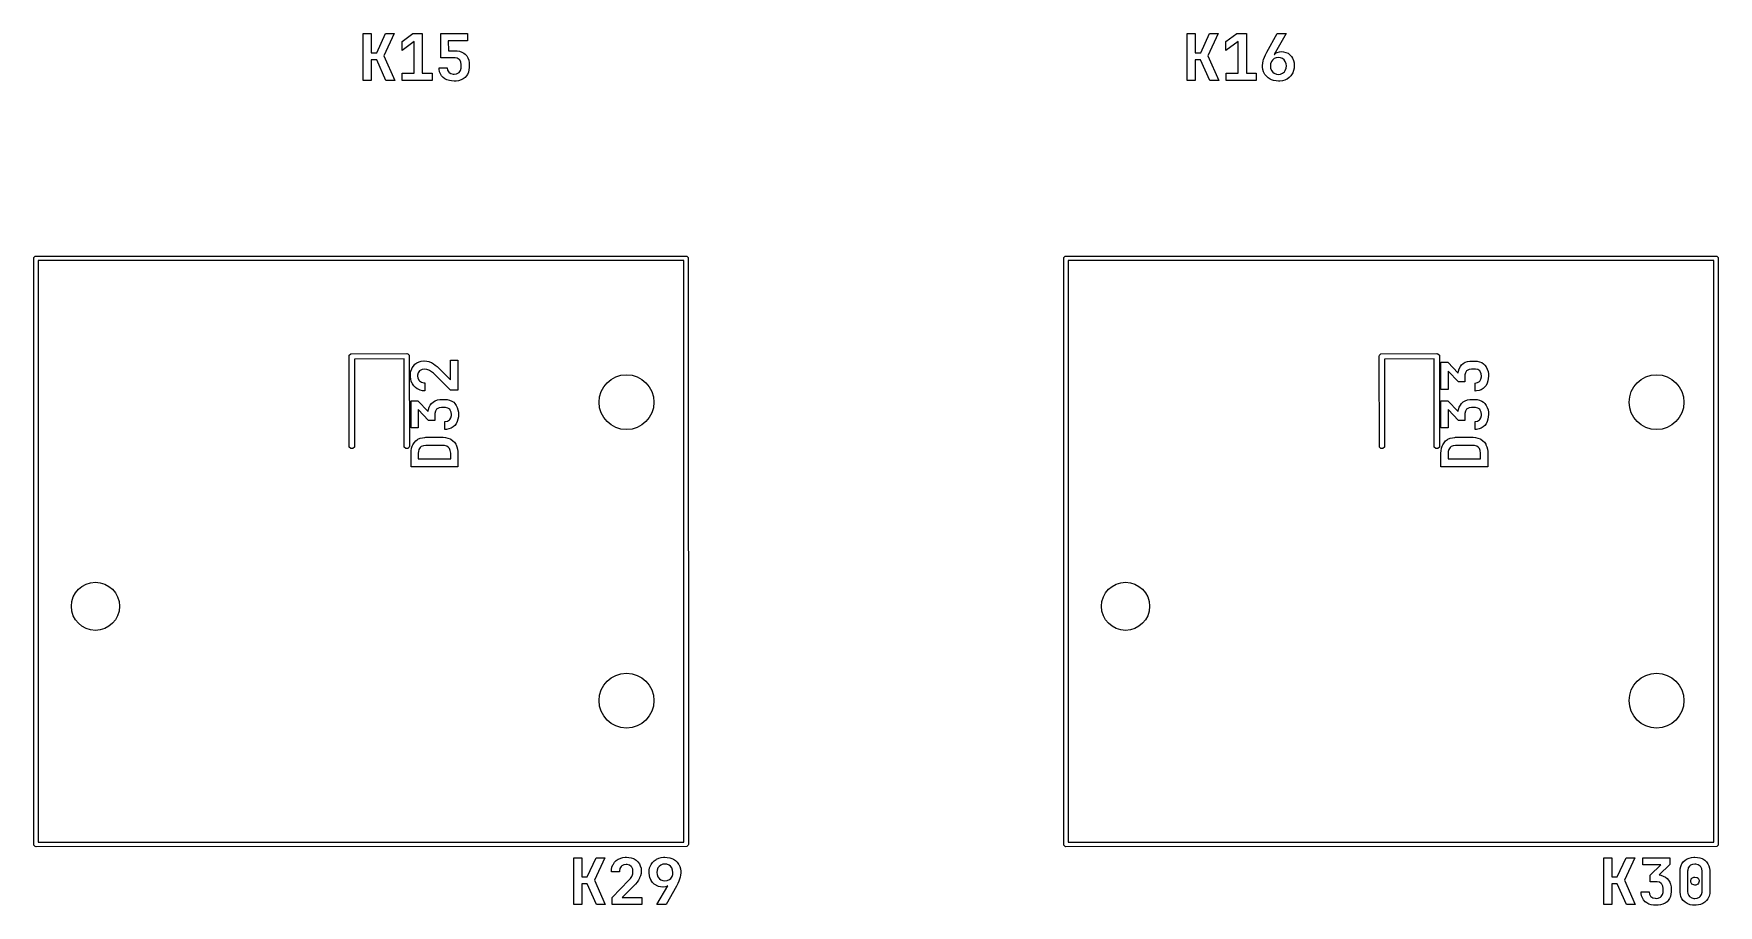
# Model space of a CAD drawing. Extents: x 0.7 to 11, y -6.1 to -1.6.
# Drawn here: x 0.951 to 2.4, y -3.698 to -2.949 of the extents above; entities that cross this region are included whole.
import ezdxf

# ---------------------------------------------------------------- set-up
doc = ezdxf.new("R2010")
doc.units = 0
doc.header["$MEASUREMENT"] = 0
doc.layers.add('BLACK', color=7, linetype='CONTINUOUS')

msp = doc.modelspace()

# ---------------------------------------------------------------- linework, layer by layer
at = {"layer": 'BLACK', "linetype": 'CONTINUOUS'}
for p, q in [((1.2342, -2.9888), (1.2342, -2.9485)), ((1.2342, -2.9485), (1.2411, -2.9485)), ((1.2411, -2.9485), (1.2411, -2.965)), ((1.2458, -2.965), (1.2534, -2.9485)), ((1.2609, -2.9485), (1.2519, -2.9677)), ((1.2534, -2.9485), (1.2609, -2.9485)), ((1.2676, -2.9552), (1.2769, -2.9485)), ((1.2781, -2.9552), (1.2676, -2.9629)), ((1.2676, -2.9629), (1.2676, -2.9552)), ((1.2769, -2.9485), (1.285, -2.9485)), ((1.2781, -2.9825), (1.2781, -2.9552)), ((1.285, -2.9485), (1.285, -2.9825)), ((1.3008, -2.9692), (1.3008, -2.9485)), ((1.3008, -2.9485), (1.3238, -2.9485)), ((1.3238, -2.9548), (1.3073, -2.9548)), ((1.3073, -2.9548), (1.3074, -2.9632)), ((1.3238, -2.9485), (1.3238, -2.9548)), ((1.9428, -2.9888), (1.9428, -2.9485)), ((1.9428, -2.9485), (1.9497, -2.9485)), ((1.9497, -2.9485), (1.9497, -2.965)), ((1.9545, -2.965), (1.9621, -2.9485)), ((1.9696, -2.9485), (1.9605, -2.9677)), ((1.9621, -2.9485), (1.9696, -2.9485)), ((1.9762, -2.9552), (1.9855, -2.9485)), ((1.9868, -2.9552), (1.9762, -2.9629)), ((1.9762, -2.9629), (1.9762, -2.9552)), ((1.9855, -2.9485), (1.9937, -2.9485)), ((1.9868, -2.9825), (1.9868, -2.9552)), ((1.9937, -2.9485), (1.9937, -2.9825)), ((2.0114, -2.9643), (2.0202, -2.9485)), ((2.028, -2.9485), (2.0176, -2.9663)), ((2.0202, -2.9485), (2.028, -2.9485)), ((1.2411, -2.965), (1.2458, -2.965)), ((1.2519, -2.9677), (1.2613, -2.9888)), ((1.3125, -2.9692), (1.3008, -2.9692)), ((1.3074, -2.9632), (1.3128, -2.9632)), ((1.3132, -2.9693), (1.3125, -2.9692)), ((1.3128, -2.9632), (1.3149, -2.9633)), ((1.3151, -2.9697), (1.3132, -2.9693)), ((1.3149, -2.9633), (1.3169, -2.9636)), ((1.3168, -2.9707), (1.3151, -2.9697)), ((1.3169, -2.9636), (1.3189, -2.9643)), ((1.3189, -2.9643), (1.3207, -2.9652)), ((1.3207, -2.9652), (1.322, -2.9662)), ((1.322, -2.9662), (1.3233, -2.9677)), ((1.3233, -2.9677), (1.3242, -2.9694)), ((1.3242, -2.9694), (1.3249, -2.9714)), ((1.9497, -2.965), (1.9545, -2.965)), ((1.9605, -2.9677), (1.97, -2.9888)), ((2.0086, -2.9706), (2.0094, -2.9687)), ((2.0094, -2.9687), (2.0102, -2.9667)), ((2.0102, -2.9667), (2.0111, -2.9649)), ((2.0111, -2.9649), (2.0114, -2.9643)), ((2.0177, -2.97), (2.0161, -2.9712)), ((2.0176, -2.9663), (2.0178, -2.9664)), ((2.0193, -2.9693), (2.0177, -2.97)), ((2.0178, -2.9664), (2.0193, -2.9651)), ((2.0193, -2.9651), (2.0203, -2.9646)), ((2.0212, -2.9691), (2.0193, -2.9693)), ((2.0203, -2.9646), (2.0221, -2.964)), ((2.023, -2.9693), (2.0212, -2.9691)), ((2.0221, -2.964), (2.0237, -2.9639)), ((2.0249, -2.97), (2.023, -2.9693)), ((2.0237, -2.9639), (2.0258, -2.9641)), ((2.0261, -2.9709), (2.0249, -2.97)), ((2.0258, -2.9641), (2.0278, -2.9646)), ((2.0278, -2.9646), (2.0296, -2.9654)), ((2.0296, -2.9654), (2.0312, -2.9666)), ((2.0312, -2.9666), (2.0325, -2.9681)), ((2.0325, -2.9681), (2.0335, -2.9697)), ((2.0335, -2.9697), (2.0342, -2.9715)), ((1.2458, -2.971), (1.2411, -2.971)), ((1.2411, -2.971), (1.2411, -2.9888)), ((1.2537, -2.9888), (1.2458, -2.971)), ((1.2676, -2.9888), (1.2676, -2.9825)), ((1.2676, -2.9825), (1.2781, -2.9825)), ((1.285, -2.9825), (1.2934, -2.9825)), ((1.2934, -2.9825), (1.2934, -2.9888)), ((1.2995, -2.9791), (1.2994, -2.9778)), ((1.2994, -2.9778), (1.3063, -2.9778)), ((1.2999, -2.9812), (1.2995, -2.9791)), ((1.3006, -2.9831), (1.2999, -2.9812)), ((1.3016, -2.9848), (1.3006, -2.9831)), ((1.3063, -2.9778), (1.3067, -2.9798)), ((1.3067, -2.9798), (1.3077, -2.9815)), ((1.3077, -2.9815), (1.308, -2.9818)), ((1.308, -2.9818), (1.3096, -2.9828)), ((1.3096, -2.9828), (1.3116, -2.9833)), ((1.3116, -2.9833), (1.3124, -2.9833)), ((1.3124, -2.9833), (1.3143, -2.9831)), ((1.3143, -2.9831), (1.3161, -2.9823)), ((1.3161, -2.9823), (1.3168, -2.9818)), ((1.3172, -2.9711), (1.3168, -2.9707)), ((1.3168, -2.9818), (1.3179, -2.9801)), ((1.3181, -2.9729), (1.3172, -2.9711)), ((1.3179, -2.9801), (1.3183, -2.9781)), ((1.3183, -2.9749), (1.3181, -2.9729)), ((1.3183, -2.9776), (1.3183, -2.9749)), ((1.3183, -2.9781), (1.3183, -2.9776)), ((1.3239, -2.9835), (1.3228, -2.9851)), ((1.3247, -2.9816), (1.3239, -2.9835)), ((1.3251, -2.9796), (1.3247, -2.9816)), ((1.3249, -2.9714), (1.3252, -2.9736)), ((1.3252, -2.9776), (1.3251, -2.9796)), ((1.3252, -2.9736), (1.3252, -2.9749)), ((1.3252, -2.9749), (1.3252, -2.9776)), ((1.9544, -2.971), (1.9497, -2.971)), ((1.9497, -2.971), (1.9497, -2.9888)), ((1.9623, -2.9888), (1.9544, -2.971)), ((1.9763, -2.9888), (1.9763, -2.9825)), ((1.9763, -2.9825), (1.9868, -2.9825)), ((1.9937, -2.9825), (2.0021, -2.9825)), ((2.0021, -2.9825), (2.0021, -2.9888)), ((2.0076, -2.976), (2.0078, -2.9739)), ((2.0076, -2.9763), (2.0076, -2.976)), ((2.0077, -2.9772), (2.0076, -2.9763)), ((2.0079, -2.9793), (2.0077, -2.9772)), ((2.0078, -2.9739), (2.0082, -2.972)), ((2.0085, -2.9813), (2.0079, -2.9793)), ((2.0082, -2.972), (2.0086, -2.9706)), ((2.0093, -2.983), (2.0085, -2.9813)), ((2.0096, -2.9836), (2.0093, -2.983)), ((2.0109, -2.9852), (2.0096, -2.9836)), ((2.0146, -2.9744), (2.0144, -2.9763)), ((2.0144, -2.9763), (2.0146, -2.9783)), ((2.0152, -2.9725), (2.0146, -2.9744)), ((2.0146, -2.9783), (2.0152, -2.9801)), ((2.0161, -2.9712), (2.0152, -2.9725)), ((2.0152, -2.9801), (2.0164, -2.9817)), ((2.0164, -2.9817), (2.0177, -2.9826)), ((2.0177, -2.9826), (2.0196, -2.9833)), ((2.0196, -2.9833), (2.0212, -2.9835)), ((2.0212, -2.9835), (2.0232, -2.9833)), ((2.0232, -2.9833), (2.0249, -2.9826)), ((2.0249, -2.9826), (2.0264, -2.9814)), ((2.0272, -2.9725), (2.0261, -2.9709)), ((2.0264, -2.9814), (2.0272, -2.9801)), ((2.0279, -2.9744), (2.0272, -2.9725)), ((2.0272, -2.9801), (2.0279, -2.9782)), ((2.0281, -2.9763), (2.0279, -2.9744)), ((2.0279, -2.9782), (2.0281, -2.9763)), ((2.0332, -2.9831), (2.032, -2.9848)), ((2.0337, -2.9822), (2.0332, -2.9831)), ((2.0343, -2.9803), (2.0337, -2.9822)), ((2.0342, -2.9715), (2.0347, -2.9735)), ((2.0347, -2.9783), (2.0343, -2.9803)), ((2.0347, -2.9735), (2.0349, -2.9755)), ((2.0349, -2.9762), (2.0347, -2.9783)), ((2.0349, -2.9755), (2.0349, -2.9762)), ((1.2411, -2.9888), (1.2342, -2.9888)), ((1.2613, -2.9888), (1.2537, -2.9888)), ((1.2934, -2.9888), (1.2676, -2.9888)), ((1.303, -2.9862), (1.3016, -2.9848)), ((1.3044, -2.9873), (1.303, -2.9862)), ((1.3062, -2.9882), (1.3044, -2.9873)), ((1.3083, -2.9889), (1.3062, -2.9882)), ((1.3102, -2.9892), (1.3083, -2.9889)), ((1.3124, -2.9893), (1.3102, -2.9892)), ((1.3142, -2.9893), (1.3124, -2.9893)), ((1.3162, -2.989), (1.3142, -2.9893)), ((1.3183, -2.9883), (1.3162, -2.989)), ((1.3202, -2.9874), (1.3183, -2.9883)), ((1.3218, -2.9862), (1.3202, -2.9874)), ((1.3228, -2.9851), (1.3218, -2.9862)), ((1.9497, -2.9888), (1.9428, -2.9888)), ((1.97, -2.9888), (1.9623, -2.9888)), ((2.0021, -2.9888), (1.9763, -2.9888)), ((2.0125, -2.9866), (2.0109, -2.9852)), ((2.0141, -2.9877), (2.0125, -2.9866)), ((2.0153, -2.9882), (2.0141, -2.9877)), ((2.0172, -2.9889), (2.0153, -2.9882)), ((2.0193, -2.9892), (2.0172, -2.9889)), ((2.0213, -2.9893), (2.0193, -2.9892)), ((2.0225, -2.9893), (2.0213, -2.9893)), ((2.0247, -2.989), (2.0225, -2.9893)), ((2.0267, -2.9885), (2.0247, -2.989)), ((2.0285, -2.9877), (2.0267, -2.9885)), ((2.0288, -2.9875), (2.0285, -2.9877)), ((2.0305, -2.9863), (2.0288, -2.9875)), ((2.032, -2.9848), (2.0305, -2.9863)), ((0.9508, -3.1417), (0.9509, -3.141)), ((0.9509, -3.6464), (0.9508, -3.1417)), ((0.9509, -3.141), (0.952, -3.1399)), ((0.952, -3.1399), (1.5118, -3.1398)), ((1.5098, -3.1436), (0.9546, -3.1437)), ((0.9546, -3.1437), (0.9547, -3.6438)), ((1.51, -3.6437), (1.5098, -3.1436)), ((1.5118, -3.1398), (1.5126, -3.1399)), ((1.5126, -3.1399), (1.5136, -3.141)), ((1.5136, -3.141), (1.5138, -3.6457)), ((1.8366, -3.1417), (1.8368, -3.141)), ((1.8368, -3.6464), (1.8366, -3.1417)), ((1.8368, -3.141), (1.8378, -3.1399)), ((1.8378, -3.1399), (2.3976, -3.1398)), ((2.3957, -3.1436), (1.8404, -3.1437)), ((1.8404, -3.1437), (1.8406, -3.6438)), ((2.3958, -3.6437), (2.3957, -3.1436)), ((2.3976, -3.1398), (2.3984, -3.1399)), ((2.3984, -3.1399), (2.3995, -3.141)), ((2.3995, -3.141), (2.3996, -3.6457)), ((1.222, -3.226), (1.2222, -3.2251)), ((1.2222, -3.3041), (1.222, -3.226)), ((1.2222, -3.2251), (1.2235, -3.2238)), ((1.2235, -3.2238), (1.2717, -3.2236)), ((1.2693, -3.2282), (1.2266, -3.2283)), ((1.2266, -3.2283), (1.2268, -3.3031)), ((1.2695, -3.3041), (1.2693, -3.2282)), ((1.2717, -3.2236), (1.2726, -3.2238)), ((1.2726, -3.2238), (1.2738, -3.2251)), ((1.2738, -3.2251), (1.274, -3.3031)), ((1.2804, -3.2315), (1.2822, -3.2307)), ((1.2822, -3.2307), (1.2841, -3.2301)), ((1.2841, -3.2301), (1.2862, -3.2299)), ((1.2862, -3.2299), (1.2867, -3.2299)), ((1.2867, -3.2299), (1.2888, -3.2301)), ((1.2888, -3.2301), (1.2907, -3.2305)), ((1.2907, -3.2305), (1.2926, -3.2313)), ((1.3093, -3.2463), (1.3093, -3.2294)), ((1.3093, -3.2294), (1.3156, -3.2294)), ((1.3156, -3.2294), (1.3156, -3.255)), ((2.1079, -3.226), (2.1081, -3.2251)), ((2.1081, -3.3041), (2.1079, -3.226)), ((2.1081, -3.2251), (2.1093, -3.2238)), ((2.1093, -3.2238), (2.1575, -3.2236)), ((2.1551, -3.2282), (2.1124, -3.2283)), ((2.1124, -3.2283), (2.1126, -3.3031)), ((2.1553, -3.3041), (2.1551, -3.2282)), ((2.1575, -3.2236), (2.1584, -3.2238)), ((2.1584, -3.2238), (2.1597, -3.2251)), ((2.1597, -3.2251), (2.1598, -3.3031)), ((2.182, -3.2311), (2.1839, -3.2304)), ((2.1839, -3.2304), (2.186, -3.23)), ((2.186, -3.23), (2.1873, -3.23)), ((2.1873, -3.23), (2.1904, -3.23)), ((2.1904, -3.23), (2.1923, -3.2301)), ((2.1923, -3.2301), (2.1943, -3.2306)), ((2.1943, -3.2306), (2.1962, -3.2313)), ((1.2748, -3.2426), (1.2749, -3.2405)), ((1.2748, -3.2435), (1.2748, -3.2426)), ((1.275, -3.2456), (1.2748, -3.2435)), ((1.2749, -3.2405), (1.2752, -3.2386)), ((1.2752, -3.2386), (1.2759, -3.2366)), ((1.2759, -3.2366), (1.2762, -3.2359)), ((1.2762, -3.2359), (1.2773, -3.2343)), ((1.2773, -3.2343), (1.2787, -3.2327)), ((1.2787, -3.2327), (1.2804, -3.2315)), ((1.281, -3.2421), (1.2809, -3.2427)), ((1.2809, -3.2427), (1.2812, -3.2448)), ((1.2815, -3.2401), (1.281, -3.2421)), ((1.2812, -3.2448), (1.2822, -3.2466)), ((1.2826, -3.2385), (1.2815, -3.2401)), ((1.2832, -3.2381), (1.2826, -3.2385)), ((1.285, -3.2372), (1.2832, -3.2381)), ((1.287, -3.2369), (1.285, -3.2372)), ((1.2889, -3.2372), (1.287, -3.2369)), ((1.2907, -3.2378), (1.2889, -3.2372)), ((1.2913, -3.2381), (1.2907, -3.2378)), ((1.293, -3.2392), (1.2913, -3.2381)), ((1.2926, -3.2313), (1.2928, -3.2314)), ((1.2928, -3.2314), (1.2946, -3.2323)), ((1.2945, -3.2405), (1.293, -3.2392)), ((1.3093, -3.255), (1.2945, -3.2405)), ((1.2946, -3.2323), (1.2962, -3.2335)), ((1.2962, -3.2335), (1.2978, -3.2348)), ((1.2978, -3.2348), (1.2993, -3.2362)), ((1.2993, -3.2362), (1.3093, -3.2463)), ((2.1611, -3.2544), (2.1611, -3.2311)), ((2.1611, -3.2311), (2.167, -3.2311)), ((2.167, -3.2311), (2.1759, -3.2404)), ((2.1761, -3.2479), (2.1672, -3.2387)), ((2.1672, -3.2387), (2.1672, -3.2544)), ((2.1759, -3.2404), (2.1761, -3.2387)), ((2.1761, -3.2387), (2.1768, -3.2367)), ((2.1768, -3.2367), (2.1778, -3.2348)), ((2.1778, -3.2348), (2.1788, -3.2334)), ((2.1788, -3.2334), (2.1803, -3.2321)), ((2.1803, -3.2321), (2.182, -3.2311)), ((2.1821, -3.2401), (2.1816, -3.242)), ((2.1816, -3.242), (2.1816, -3.2429)), ((2.1816, -3.2429), (2.1816, -3.2479)), ((2.1831, -3.2385), (2.1821, -3.2401)), ((2.1836, -3.238), (2.1831, -3.2385)), ((2.1853, -3.2372), (2.1836, -3.238)), ((2.1873, -3.2369), (2.1853, -3.2372)), ((2.1904, -3.2369), (2.1873, -3.2369)), ((2.1908, -3.2369), (2.1904, -3.2369)), ((2.1928, -3.2373), (2.1908, -3.2369)), ((2.1944, -3.2385), (2.1928, -3.2373)), ((2.1949, -3.2391), (2.1944, -3.2385)), ((2.1957, -3.241), (2.1949, -3.2391)), ((2.1954, -3.2456), (2.1959, -3.2437)), ((2.1959, -3.2429), (2.1957, -3.241)), ((2.1959, -3.2437), (2.1959, -3.2429)), ((2.1962, -3.2313), (2.1978, -3.2325)), ((2.1978, -3.2325), (2.1988, -3.2335)), ((2.1988, -3.2335), (2.2, -3.2351)), ((2.2, -3.2351), (2.2009, -3.237)), ((2.2009, -3.237), (2.2016, -3.2391)), ((2.2018, -3.2451), (2.2015, -3.247)), ((2.2016, -3.2391), (2.2019, -3.2411)), ((2.2019, -3.2429), (2.2018, -3.2451)), ((2.2019, -3.2411), (2.2019, -3.2429)), ((1.2755, -3.2474), (1.275, -3.2456)), ((1.2763, -3.2494), (1.2755, -3.2474)), ((1.2765, -3.2497), (1.2763, -3.2494)), ((1.2777, -3.2514), (1.2765, -3.2497)), ((1.2791, -3.2528), (1.2777, -3.2514)), ((1.2807, -3.2539), (1.2791, -3.2528)), ((1.2814, -3.2543), (1.2807, -3.2539)), ((1.2833, -3.2551), (1.2814, -3.2543)), ((1.2822, -3.2466), (1.2827, -3.2471)), ((1.2827, -3.2471), (1.2844, -3.2482)), ((1.2852, -3.2555), (1.2833, -3.2551)), ((1.2844, -3.2482), (1.2864, -3.2487)), ((1.2873, -3.2556), (1.2852, -3.2555)), ((1.2864, -3.2487), (1.2873, -3.2487)), ((1.2873, -3.2487), (1.2873, -3.2556)), ((1.3156, -3.255), (1.3093, -3.255)), ((2.1672, -3.2544), (2.1611, -3.2544)), ((2.1816, -3.2479), (2.1761, -3.2479)), ((2.1904, -3.2489), (2.1924, -3.2486)), ((2.1904, -3.2558), (2.1904, -3.2489)), ((2.1917, -3.2557), (2.1904, -3.2558)), ((2.1938, -3.2554), (2.1917, -3.2557)), ((2.1924, -3.2486), (2.1941, -3.2476)), ((2.1957, -3.2547), (2.1938, -3.2554)), ((2.1941, -3.2476), (2.1944, -3.2473)), ((2.1944, -3.2473), (2.1954, -3.2456)), ((2.1974, -3.2537), (2.1957, -3.2547)), ((2.1988, -3.2523), (2.1974, -3.2537)), ((2.1999, -3.2509), (2.1988, -3.2523)), ((2.2008, -3.2491), (2.1999, -3.2509)), ((2.2015, -3.247), (2.2008, -3.2491)), ((1.2753, -3.2874), (1.2753, -3.2642)), ((1.2753, -3.2642), (1.2811, -3.2642)), ((1.2811, -3.2642), (1.29, -3.2734)), ((1.2902, -3.281), (1.2814, -3.2717)), ((1.2814, -3.2717), (1.2814, -3.2874)), ((1.29, -3.2734), (1.2903, -3.2718)), ((1.2903, -3.2718), (1.291, -3.2697)), ((1.291, -3.2697), (1.2919, -3.2679)), ((1.2919, -3.2679), (1.293, -3.2665)), ((1.293, -3.2665), (1.2945, -3.2651)), ((1.2945, -3.2651), (1.2961, -3.2641)), ((1.2963, -3.2731), (1.2958, -3.2751)), ((1.2961, -3.2641), (1.2981, -3.2634)), ((1.2973, -3.2715), (1.2963, -3.2731)), ((1.2978, -3.2711), (1.2973, -3.2715)), ((1.2995, -3.2702), (1.2978, -3.2711)), ((1.2981, -3.2634), (1.3002, -3.2631)), ((1.3015, -3.2699), (1.2995, -3.2702)), ((1.3002, -3.2631), (1.3015, -3.263)), ((1.3015, -3.263), (1.3045, -3.263)), ((1.3045, -3.2699), (1.3015, -3.2699)), ((1.3045, -3.263), (1.3065, -3.2632)), ((1.305, -3.2699), (1.3045, -3.2699)), ((1.307, -3.2704), (1.305, -3.2699)), ((1.3065, -3.2632), (1.3085, -3.2636)), ((1.3086, -3.2715), (1.307, -3.2704)), ((1.3085, -3.2636), (1.3103, -3.2644)), ((1.3091, -3.2722), (1.3086, -3.2715)), ((1.3099, -3.274), (1.3091, -3.2722)), ((1.3101, -3.2759), (1.3099, -3.274)), ((1.3103, -3.2644), (1.312, -3.2655)), ((1.312, -3.2655), (1.313, -3.2665)), ((1.313, -3.2665), (1.3142, -3.2681)), ((1.3142, -3.2681), (1.3151, -3.27)), ((1.3151, -3.27), (1.3157, -3.2721)), ((1.3157, -3.2721), (1.316, -3.2741)), ((1.316, -3.2741), (1.3161, -3.276)), ((2.1611, -3.2874), (2.1611, -3.2642)), ((2.1611, -3.2642), (2.167, -3.2642)), ((2.167, -3.2642), (2.1759, -3.2734)), ((2.1761, -3.281), (2.1672, -3.2717)), ((2.1672, -3.2717), (2.1672, -3.2874)), ((2.1759, -3.2734), (2.1761, -3.2718)), ((2.1761, -3.2718), (2.1768, -3.2697)), ((2.1768, -3.2697), (2.1778, -3.2679)), ((2.1778, -3.2679), (2.1788, -3.2665)), ((2.1788, -3.2665), (2.1803, -3.2651)), ((2.1803, -3.2651), (2.182, -3.2641)), ((2.1821, -3.2731), (2.1816, -3.2751)), ((2.182, -3.2641), (2.1839, -3.2634)), ((2.1831, -3.2715), (2.1821, -3.2731)), ((2.1836, -3.2711), (2.1831, -3.2715)), ((2.1853, -3.2702), (2.1836, -3.2711)), ((2.1839, -3.2634), (2.186, -3.2631)), ((2.1873, -3.2699), (2.1853, -3.2702)), ((2.186, -3.2631), (2.1873, -3.263)), ((2.1873, -3.263), (2.1904, -3.263)), ((2.1904, -3.2699), (2.1873, -3.2699)), ((2.1904, -3.263), (2.1923, -3.2632)), ((2.1908, -3.2699), (2.1904, -3.2699)), ((2.1928, -3.2704), (2.1908, -3.2699)), ((2.1923, -3.2632), (2.1943, -3.2636)), ((2.1944, -3.2715), (2.1928, -3.2704)), ((2.1943, -3.2636), (2.1962, -3.2644)), ((2.1949, -3.2722), (2.1944, -3.2715)), ((2.1957, -3.274), (2.1949, -3.2722)), ((2.1959, -3.2759), (2.1957, -3.274)), ((2.1962, -3.2644), (2.1978, -3.2655)), ((2.1978, -3.2655), (2.1988, -3.2665)), ((2.1988, -3.2665), (2.2, -3.2681)), ((2.2, -3.2681), (2.2009, -3.27)), ((2.2009, -3.27), (2.2016, -3.2721)), ((2.2016, -3.2721), (2.2019, -3.2741)), ((2.2019, -3.2741), (2.2019, -3.276)), ((1.2814, -3.2874), (1.2753, -3.2874)), ((1.2958, -3.281), (1.2902, -3.281)), ((1.2958, -3.2751), (1.2958, -3.2759)), ((1.2958, -3.2759), (1.2958, -3.281)), ((1.3045, -3.2819), (1.3066, -3.2816)), ((1.3045, -3.2888), (1.3045, -3.2819)), ((1.3058, -3.2888), (1.3045, -3.2888)), ((1.3079, -3.2884), (1.3058, -3.2888)), ((1.3066, -3.2816), (1.3083, -3.2806)), ((1.3098, -3.2877), (1.3079, -3.2884)), ((1.3083, -3.2806), (1.3086, -3.2803)), ((1.3086, -3.2803), (1.3096, -3.2787)), ((1.3096, -3.2787), (1.31, -3.2768)), ((1.3115, -3.2867), (1.3098, -3.2877)), ((1.31, -3.2768), (1.3101, -3.2759)), ((1.313, -3.2854), (1.3115, -3.2867)), ((1.314, -3.284), (1.313, -3.2854)), ((1.315, -3.2821), (1.314, -3.284)), ((1.3157, -3.2801), (1.315, -3.2821)), ((1.316, -3.2781), (1.3157, -3.2801)), ((1.3161, -3.276), (1.316, -3.2781)), ((2.1672, -3.2874), (2.1611, -3.2874)), ((2.1816, -3.281), (2.1761, -3.281)), ((2.1816, -3.2751), (2.1816, -3.2759)), ((2.1816, -3.2759), (2.1816, -3.281)), ((2.1904, -3.2819), (2.1924, -3.2816)), ((2.1904, -3.2888), (2.1904, -3.2819)), ((2.1917, -3.2888), (2.1904, -3.2888)), ((2.1938, -3.2884), (2.1917, -3.2888)), ((2.1924, -3.2816), (2.1941, -3.2806)), ((2.1957, -3.2877), (2.1938, -3.2884)), ((2.1941, -3.2806), (2.1944, -3.2803)), ((2.1944, -3.2803), (2.1954, -3.2787)), ((2.1954, -3.2787), (2.1959, -3.2768)), ((2.1974, -3.2867), (2.1957, -3.2877)), ((2.1959, -3.2768), (2.1959, -3.2759)), ((2.1988, -3.2854), (2.1974, -3.2867)), ((2.1999, -3.284), (2.1988, -3.2854)), ((2.2008, -3.2821), (2.1999, -3.284)), ((2.2015, -3.2801), (2.2008, -3.2821)), ((2.2018, -3.2781), (2.2015, -3.2801)), ((2.2019, -3.276), (2.2018, -3.2781)), ((1.2268, -3.3031), (1.2266, -3.3041)), ((1.274, -3.3031), (1.2738, -3.3041)), ((1.2758, -3.305), (1.2763, -3.3031)), ((1.2763, -3.3031), (1.2769, -3.302)), ((1.2769, -3.302), (1.278, -3.3002)), ((1.278, -3.3002), (1.2793, -3.2987)), ((1.2793, -3.2987), (1.2809, -3.2975)), ((1.2809, -3.2975), (1.2812, -3.2973)), ((1.2812, -3.2973), (1.2831, -3.2964)), ((1.2831, -3.2964), (1.2851, -3.2959)), ((1.2859, -3.3028), (1.284, -3.3036)), ((1.2851, -3.2959), (1.2872, -3.2957)), ((1.2879, -3.3025), (1.2859, -3.3028)), ((1.2872, -3.2957), (1.2879, -3.2956)), ((1.2879, -3.2956), (1.3029, -3.2956)), ((1.3029, -3.3025), (1.2879, -3.3025)), ((1.3029, -3.2956), (1.305, -3.2958)), ((1.304, -3.3026), (1.3029, -3.3025)), ((1.306, -3.3032), (1.304, -3.3026)), ((1.305, -3.2958), (1.3069, -3.2962)), ((1.3076, -3.3043), (1.306, -3.3032)), ((1.3069, -3.2962), (1.3089, -3.2969)), ((1.3089, -3.2969), (1.3096, -3.2973)), ((1.3096, -3.2973), (1.3112, -3.2985)), ((1.3112, -3.2985), (1.3126, -3.2999)), ((1.3126, -3.2999), (1.3138, -3.3016)), ((1.3138, -3.3016), (1.314, -3.302)), ((1.314, -3.302), (1.3147, -3.3037)), ((2.1126, -3.3031), (2.1124, -3.3041)), ((2.1598, -3.3031), (2.1597, -3.3041)), ((2.1616, -3.305), (2.1622, -3.3031)), ((2.1622, -3.3031), (2.1627, -3.302)), ((2.1627, -3.302), (2.1638, -3.3002)), ((2.1638, -3.3002), (2.1651, -3.2987)), ((2.1651, -3.2987), (2.1667, -3.2975)), ((2.1667, -3.2975), (2.1671, -3.2973)), ((2.1671, -3.2973), (2.1689, -3.2964)), ((2.1689, -3.2964), (2.171, -3.2959)), ((2.1717, -3.3028), (2.1699, -3.3036)), ((2.171, -3.2959), (2.173, -3.2957)), ((2.1737, -3.3025), (2.1717, -3.3028)), ((2.173, -3.2957), (2.1737, -3.2956)), ((2.1737, -3.2956), (2.1888, -3.2956)), ((2.1888, -3.3025), (2.1737, -3.3025)), ((2.1888, -3.2956), (2.1908, -3.2958)), ((2.1898, -3.3026), (2.1888, -3.3025)), ((2.1918, -3.3032), (2.1898, -3.3026)), ((2.1908, -3.2958), (2.1927, -3.2962)), ((2.1934, -3.3043), (2.1918, -3.3032)), ((2.1927, -3.2962), (2.1947, -3.2969)), ((2.1947, -3.2969), (2.1954, -3.2973)), ((2.1954, -3.2973), (2.1971, -3.2985)), ((2.1971, -3.2985), (2.1985, -3.2999)), ((2.1985, -3.2999), (2.1996, -3.3016)), ((2.1996, -3.3016), (2.1998, -3.302)), ((2.1998, -3.302), (2.2006, -3.3037)), ((1.2235, -3.3053), (1.2222, -3.3041)), ((1.2253, -3.3053), (1.2235, -3.3053)), ((1.2266, -3.3041), (1.2253, -3.3053)), ((1.2707, -3.3053), (1.2695, -3.3041)), ((1.2726, -3.3053), (1.2707, -3.3053)), ((1.2738, -3.3041), (1.2726, -3.3053)), ((1.2753, -3.3091), (1.2754, -3.3071)), ((1.2753, -3.321), (1.2753, -3.3091)), ((1.2754, -3.3071), (1.2758, -3.305)), ((1.2816, -3.3078), (1.2815, -3.3091)), ((1.2815, -3.3091), (1.2815, -3.3141)), ((1.2815, -3.3141), (1.3094, -3.3141)), ((1.2821, -3.306), (1.2816, -3.3078)), ((1.2832, -3.3043), (1.2821, -3.306)), ((1.284, -3.3036), (1.2832, -3.3043)), ((1.3083, -3.3051), (1.3076, -3.3043)), ((1.3091, -3.307), (1.3083, -3.3051)), ((1.3094, -3.3091), (1.3091, -3.307)), ((1.3094, -3.3141), (1.3094, -3.3091)), ((1.3147, -3.3037), (1.3153, -3.3057)), ((1.3153, -3.3057), (1.3155, -3.3078)), ((1.3155, -3.3078), (1.3156, -3.3091)), ((1.3156, -3.3091), (1.3156, -3.321)), ((2.1093, -3.3053), (2.1081, -3.3041)), ((2.1111, -3.3053), (2.1093, -3.3053)), ((2.1124, -3.3041), (2.1111, -3.3053)), ((2.1566, -3.3053), (2.1553, -3.3041)), ((2.1584, -3.3053), (2.1566, -3.3053)), ((2.1597, -3.3041), (2.1584, -3.3053)), ((2.1611, -3.3091), (2.1612, -3.3071)), ((2.1611, -3.321), (2.1611, -3.3091)), ((2.1612, -3.3071), (2.1616, -3.305)), ((2.1674, -3.3078), (2.1673, -3.3091)), ((2.1673, -3.3091), (2.1673, -3.3141)), ((2.1673, -3.3141), (2.1952, -3.3141)), ((2.1679, -3.306), (2.1674, -3.3078)), ((2.1691, -3.3043), (2.1679, -3.306)), ((2.1699, -3.3036), (2.1691, -3.3043)), ((2.1941, -3.3051), (2.1934, -3.3043)), ((2.1949, -3.307), (2.1941, -3.3051)), ((2.1952, -3.3091), (2.1949, -3.307)), ((2.1952, -3.3141), (2.1952, -3.3091)), ((2.2006, -3.3037), (2.2011, -3.3057)), ((2.2011, -3.3057), (2.2013, -3.3078)), ((2.2013, -3.3078), (2.2014, -3.3091)), ((2.2014, -3.3091), (2.2014, -3.321)), ((1.3156, -3.321), (1.2753, -3.321)), ((2.2014, -3.321), (2.1611, -3.321)), ((0.952, -3.6475), (0.9509, -3.6464)), ((0.9528, -3.6476), (0.952, -3.6475)), ((1.5126, -3.6475), (0.9528, -3.6476)), ((0.9547, -3.6438), (1.51, -3.6437)), ((1.5136, -3.6464), (1.5126, -3.6475)), ((1.5138, -3.6457), (1.5136, -3.6464)), ((1.8378, -3.6475), (1.8368, -3.6464)), ((1.8386, -3.6476), (1.8378, -3.6475)), ((2.3984, -3.6475), (1.8386, -3.6476)), ((1.8406, -3.6438), (2.3958, -3.6437)), ((2.3995, -3.6464), (2.3984, -3.6475)), ((2.3996, -3.6457), (2.3995, -3.6464)), ((1.4153, -3.6974), (1.4153, -3.6572)), ((1.4153, -3.6572), (1.4222, -3.6572)), ((1.4222, -3.6572), (1.4222, -3.6736)), ((1.4269, -3.6736), (1.4345, -3.6572)), ((1.442, -3.6572), (1.433, -3.6764)), ((1.4345, -3.6572), (1.442, -3.6572)), ((1.4477, -3.6671), (1.4481, -3.6652)), ((1.4481, -3.6652), (1.4489, -3.6633)), ((1.4489, -3.6633), (1.4493, -3.6626)), ((1.4493, -3.6626), (1.4504, -3.661)), ((1.4504, -3.661), (1.4518, -3.6596)), ((1.4518, -3.6596), (1.4535, -3.6584)), ((1.4535, -3.6584), (1.4538, -3.6582)), ((1.4538, -3.6582), (1.4557, -3.6574)), ((1.4561, -3.6646), (1.455, -3.6663)), ((1.4557, -3.6574), (1.4576, -3.6569)), ((1.4566, -3.6641), (1.4561, -3.6646)), ((1.4584, -3.6631), (1.4566, -3.6641)), ((1.4576, -3.6569), (1.4596, -3.6567)), ((1.4604, -3.6628), (1.4584, -3.6631)), ((1.4596, -3.6567), (1.4606, -3.6567)), ((1.4611, -3.6629), (1.4604, -3.6628)), ((1.4606, -3.6567), (1.4627, -3.6568)), ((1.4631, -3.6634), (1.4611, -3.6629)), ((1.4627, -3.6568), (1.4646, -3.6571)), ((1.4647, -3.6645), (1.4631, -3.6634)), ((1.4646, -3.6571), (1.4666, -3.6578)), ((1.4651, -3.6651), (1.4647, -3.6645)), ((1.466, -3.6669), (1.4651, -3.6651)), ((1.4666, -3.6578), (1.4673, -3.6581)), ((1.4673, -3.6581), (1.4689, -3.6592)), ((1.4689, -3.6592), (1.4705, -3.6606)), ((1.4705, -3.6606), (1.4717, -3.6623)), ((1.4717, -3.6623), (1.4725, -3.6641)), ((1.4725, -3.6641), (1.4731, -3.666)), ((1.4805, -3.6658), (1.4812, -3.664)), ((1.4812, -3.664), (1.4817, -3.6628)), ((1.4817, -3.6628), (1.4829, -3.6611)), ((1.4829, -3.6611), (1.4844, -3.6597)), ((1.4844, -3.6597), (1.4861, -3.6585)), ((1.4861, -3.6585), (1.4865, -3.6583)), ((1.4865, -3.6583), (1.4883, -3.6575)), ((1.4886, -3.6646), (1.4877, -3.6659)), ((1.4883, -3.6575), (1.4903, -3.657)), ((1.4901, -3.6634), (1.4886, -3.6646)), ((1.4918, -3.6627), (1.4901, -3.6634)), ((1.4903, -3.657), (1.4924, -3.6567)), ((1.4937, -3.6625), (1.4918, -3.6627)), ((1.4924, -3.6567), (1.4937, -3.6567)), ((1.4937, -3.6567), (1.4957, -3.6568)), ((1.4954, -3.6627), (1.4937, -3.6625)), ((1.4973, -3.6634), (1.4954, -3.6627)), ((1.4957, -3.6568), (1.4978, -3.6571)), ((1.4985, -3.6643), (1.4973, -3.6634)), ((1.4978, -3.6571), (1.4997, -3.6577)), ((1.4997, -3.6659), (1.4985, -3.6643)), ((1.4997, -3.6577), (1.5009, -3.6583)), ((1.5009, -3.6583), (1.5027, -3.6595)), ((1.5027, -3.6595), (1.5042, -3.6609)), ((1.5042, -3.6609), (1.5054, -3.6626)), ((1.5054, -3.6626), (1.5056, -3.663)), ((1.5056, -3.663), (1.5064, -3.6647)), ((1.5064, -3.6647), (1.507, -3.6667)), ((2.3011, -3.6974), (2.3011, -3.6572)), ((2.3011, -3.6572), (2.308, -3.6572)), ((2.308, -3.6572), (2.308, -3.6736)), ((2.3127, -3.6736), (2.3204, -3.6572)), ((2.3278, -3.6572), (2.3188, -3.6764)), ((2.3204, -3.6572), (2.3278, -3.6572)), ((2.3346, -3.6633), (2.3346, -3.6572)), ((2.3346, -3.6572), (2.3579, -3.6572)), ((2.3503, -3.6633), (2.3346, -3.6633)), ((2.3411, -3.6721), (2.3503, -3.6633)), ((2.3579, -3.663), (2.3486, -3.6719)), ((2.3579, -3.6572), (2.3579, -3.663)), ((2.3669, -3.6667), (2.3673, -3.6647)), ((2.3673, -3.6647), (2.368, -3.6628)), ((2.368, -3.6628), (2.3683, -3.6623)), ((2.3683, -3.6623), (2.3695, -3.6606)), ((2.3695, -3.6606), (2.3711, -3.6592)), ((2.3711, -3.6592), (2.3727, -3.6581)), ((2.3727, -3.6581), (2.3746, -3.6574)), ((2.3749, -3.6643), (2.3738, -3.6659)), ((2.3746, -3.6574), (2.3765, -3.6569)), ((2.3757, -3.6636), (2.3749, -3.6643)), ((2.3775, -3.6628), (2.3757, -3.6636)), ((2.3765, -3.6569), (2.3786, -3.6567)), ((2.3795, -3.6626), (2.3775, -3.6628)), ((2.3786, -3.6567), (2.3795, -3.6567)), ((2.3795, -3.6567), (2.3816, -3.6568)), ((2.3804, -3.6626), (2.3795, -3.6626)), ((2.3824, -3.6631), (2.3804, -3.6626)), ((2.3816, -3.6568), (2.3836, -3.6571)), ((2.3841, -3.6643), (2.3824, -3.6631)), ((2.3836, -3.6571), (2.3856, -3.6578)), ((2.3846, -3.6648), (2.3841, -3.6643)), ((2.3855, -3.6666), (2.3846, -3.6648)), ((2.3856, -3.6578), (2.3863, -3.6581)), ((2.3863, -3.6581), (2.388, -3.6592)), ((2.388, -3.6592), (2.3895, -3.6606)), ((2.3895, -3.6606), (2.3907, -3.6623)), ((2.3907, -3.6623), (2.3915, -3.6641)), ((2.3915, -3.6641), (2.3921, -3.6661)), ((1.4222, -3.6736), (1.4269, -3.6736)), ((1.4269, -3.6796), (1.4222, -3.6796)), ((1.4222, -3.6796), (1.4222, -3.6974)), ((1.4348, -3.6974), (1.4269, -3.6796)), ((1.433, -3.6764), (1.4424, -3.6974)), ((1.4476, -3.6692), (1.4477, -3.6671)), ((1.4545, -3.6692), (1.4476, -3.6692)), ((1.4482, -3.6912), (1.4627, -3.6764)), ((1.455, -3.6663), (1.4545, -3.6683)), ((1.4545, -3.6683), (1.4545, -3.6692)), ((1.4627, -3.6764), (1.464, -3.6749)), ((1.464, -3.6749), (1.4651, -3.6732)), ((1.4651, -3.6732), (1.4654, -3.6726)), ((1.4654, -3.6726), (1.466, -3.6708)), ((1.4662, -3.6689), (1.466, -3.6669)), ((1.466, -3.6708), (1.4662, -3.6689)), ((1.4684, -3.6797), (1.467, -3.6812)), ((1.4697, -3.6781), (1.4684, -3.6797)), ((1.4708, -3.6765), (1.4697, -3.6781)), ((1.4718, -3.6747), (1.4708, -3.6765)), ((1.4719, -3.6745), (1.4718, -3.6747)), ((1.4726, -3.6726), (1.4719, -3.6745)), ((1.4731, -3.6707), (1.4726, -3.6726)), ((1.4731, -3.666), (1.4733, -3.6681)), ((1.4733, -3.6686), (1.4731, -3.6707)), ((1.4733, -3.6681), (1.4733, -3.6686)), ((1.4801, -3.6697), (1.4802, -3.6678)), ((1.4801, -3.6698), (1.4801, -3.6697)), ((1.4801, -3.6705), (1.4801, -3.6698)), ((1.4803, -3.6724), (1.4801, -3.6705)), ((1.4802, -3.6678), (1.4805, -3.6658)), ((1.4808, -3.6745), (1.4803, -3.6724)), ((1.4817, -3.6763), (1.4808, -3.6745)), ((1.4819, -3.6767), (1.4817, -3.6763)), ((1.483, -3.6783), (1.4819, -3.6767)), ((1.4844, -3.6797), (1.483, -3.6783)), ((1.486, -3.6808), (1.4844, -3.6797)), ((1.487, -3.6678), (1.4868, -3.6697)), ((1.4868, -3.6697), (1.487, -3.6716)), ((1.4877, -3.6659), (1.487, -3.6678)), ((1.487, -3.6716), (1.4877, -3.6735)), ((1.4877, -3.6735), (1.4889, -3.6751)), ((1.4889, -3.6751), (1.4901, -3.676)), ((1.4901, -3.676), (1.492, -3.6767)), ((1.492, -3.6767), (1.4937, -3.6769)), ((1.4937, -3.6769), (1.4957, -3.6767)), ((1.4957, -3.6767), (1.4975, -3.6759)), ((1.4975, -3.6759), (1.4987, -3.6749)), ((1.4987, -3.6749), (1.4998, -3.6732)), ((1.5003, -3.6678), (1.4997, -3.6659)), ((1.4998, -3.6732), (1.5004, -3.6714)), ((1.5005, -3.6697), (1.5003, -3.6678)), ((1.5004, -3.6714), (1.5005, -3.6697)), ((1.5047, -3.6793), (1.5038, -3.681)), ((1.5056, -3.6773), (1.5047, -3.6793)), ((1.5063, -3.6754), (1.5056, -3.6773)), ((1.5067, -3.6739), (1.5063, -3.6754)), ((1.5071, -3.672), (1.5067, -3.6739)), ((1.507, -3.6667), (1.5073, -3.6687)), ((1.5073, -3.67), (1.5071, -3.672)), ((1.5073, -3.6687), (1.5073, -3.67)), ((2.308, -3.6736), (2.3127, -3.6736)), ((2.3127, -3.6796), (2.308, -3.6796)), ((2.308, -3.6796), (2.308, -3.6974)), ((2.3206, -3.6974), (2.3127, -3.6796)), ((2.3188, -3.6764), (2.3282, -3.6974)), ((2.3411, -3.6777), (2.3411, -3.6721)), ((2.3461, -3.6777), (2.3411, -3.6777)), ((2.347, -3.6777), (2.3461, -3.6777)), ((2.3489, -3.6781), (2.347, -3.6777)), ((2.3486, -3.6719), (2.3503, -3.6722)), ((2.3505, -3.6792), (2.3489, -3.6781)), ((2.3503, -3.6722), (2.3523, -3.6729)), ((2.351, -3.6797), (2.3505, -3.6792)), ((2.3519, -3.6814), (2.351, -3.6797)), ((2.3523, -3.6729), (2.3542, -3.6738)), ((2.3542, -3.6738), (2.3556, -3.6749)), ((2.3556, -3.6749), (2.3569, -3.6763)), ((2.3569, -3.6763), (2.3579, -3.678)), ((2.3579, -3.678), (2.3586, -3.6799)), ((2.3586, -3.6799), (2.359, -3.6821)), ((2.3667, -3.6687), (2.3669, -3.6667)), ((2.3667, -3.686), (2.3667, -3.6687)), ((2.3733, -3.6678), (2.3732, -3.6687)), ((2.3732, -3.6687), (2.3732, -3.686)), ((2.3738, -3.6659), (2.3733, -3.6678)), ((2.3759, -3.6772), (2.3764, -3.6753)), ((2.376, -3.678), (2.3759, -3.6772)), ((2.3769, -3.6797), (2.376, -3.678)), ((2.3764, -3.6753), (2.3769, -3.6747)), ((2.3769, -3.6747), (2.3787, -3.6738)), ((2.3776, -3.6802), (2.3769, -3.6797)), ((2.3787, -3.6738), (2.3795, -3.6738)), ((2.3795, -3.6738), (2.3815, -3.6742)), ((2.3821, -3.6797), (2.3804, -3.6806)), ((2.3815, -3.6742), (2.3822, -3.6747)), ((2.3827, -3.6791), (2.3821, -3.6797)), ((2.3822, -3.6747), (2.3831, -3.6764)), ((2.3831, -3.6772), (2.3827, -3.6791)), ((2.3831, -3.6764), (2.3831, -3.6772)), ((2.3858, -3.6687), (2.3855, -3.6666)), ((2.3858, -3.686), (2.3858, -3.6687)), ((2.3921, -3.6661), (2.3923, -3.668)), ((2.3923, -3.668), (2.3923, -3.6687)), ((2.3923, -3.6687), (2.3923, -3.686)), ((1.4482, -3.6974), (1.4482, -3.6912)), ((1.467, -3.6812), (1.4569, -3.6912)), ((1.4569, -3.6912), (1.4737, -3.6912)), ((1.4737, -3.6912), (1.4737, -3.6974)), ((1.4863, -3.681), (1.486, -3.6808)), ((1.4881, -3.6818), (1.4863, -3.681)), ((1.4868, -3.6974), (1.4962, -3.6812)), ((1.49, -3.6822), (1.4881, -3.6818)), ((1.492, -3.6824), (1.49, -3.6822)), ((1.4922, -3.6824), (1.492, -3.6824)), ((1.4941, -3.6822), (1.4922, -3.6824)), ((1.4954, -3.6817), (1.4941, -3.6822)), ((1.5035, -3.6816), (1.4948, -3.6974)), ((1.4962, -3.6812), (1.4954, -3.6817)), ((1.5038, -3.681), (1.5035, -3.6816)), ((2.3333, -3.6877), (2.3332, -3.6864)), ((2.3332, -3.6864), (2.3401, -3.6864)), ((2.3336, -3.6898), (2.3333, -3.6877)), ((2.3343, -3.6917), (2.3336, -3.6898)), ((2.3353, -3.6934), (2.3343, -3.6917)), ((2.3367, -3.6949), (2.3353, -3.6934)), ((2.3401, -3.6864), (2.3404, -3.6885)), ((2.3404, -3.6885), (2.3414, -3.6902)), ((2.3414, -3.6902), (2.3417, -3.6905)), ((2.3417, -3.6905), (2.3434, -3.6915)), ((2.3434, -3.6915), (2.3453, -3.6919)), ((2.3453, -3.6919), (2.3461, -3.692)), ((2.3461, -3.692), (2.348, -3.6918)), ((2.348, -3.6918), (2.3499, -3.691)), ((2.3499, -3.691), (2.3505, -3.6905)), ((2.3505, -3.6905), (2.3517, -3.6888)), ((2.3517, -3.6888), (2.3521, -3.6869)), ((2.3521, -3.6834), (2.3519, -3.6814)), ((2.3521, -3.6864), (2.3521, -3.6834)), ((2.3521, -3.6869), (2.3521, -3.6864)), ((2.3565, -3.6939), (2.3555, -3.6949)), ((2.3577, -3.6922), (2.3565, -3.6939)), ((2.3584, -3.6904), (2.3577, -3.6922)), ((2.3589, -3.6883), (2.3584, -3.6904)), ((2.359, -3.6864), (2.3589, -3.6883)), ((2.359, -3.6821), (2.359, -3.6834)), ((2.359, -3.6834), (2.359, -3.6864)), ((2.3668, -3.6867), (2.3667, -3.686)), ((2.367, -3.6886), (2.3668, -3.6867)), ((2.3675, -3.6905), (2.367, -3.6886)), ((2.3683, -3.6923), (2.3675, -3.6905)), ((2.3695, -3.694), (2.3683, -3.6923)), ((2.3711, -3.6954), (2.3695, -3.694)), ((2.3732, -3.686), (2.3735, -3.6879)), ((2.3735, -3.6879), (2.3744, -3.6897)), ((2.3744, -3.6897), (2.3749, -3.6904)), ((2.3749, -3.6904), (2.3767, -3.6915)), ((2.3767, -3.6915), (2.3787, -3.692)), ((2.3795, -3.6806), (2.3776, -3.6802)), ((2.3787, -3.692), (2.3795, -3.692)), ((2.3804, -3.6806), (2.3795, -3.6806)), ((2.3795, -3.692), (2.3815, -3.6918)), ((2.3815, -3.6918), (2.3833, -3.691)), ((2.3833, -3.691), (2.3841, -3.6904)), ((2.3841, -3.6904), (2.3852, -3.6887)), ((2.3852, -3.6887), (2.3857, -3.6868)), ((2.3857, -3.6868), (2.3858, -3.686)), ((2.3895, -3.694), (2.3879, -3.6954)), ((2.3907, -3.6923), (2.3895, -3.694)), ((2.391, -3.6918), (2.3907, -3.6923)), ((2.3917, -3.69), (2.391, -3.6918)), ((2.3922, -3.6879), (2.3917, -3.69)), ((2.3923, -3.686), (2.3922, -3.6879)), ((1.4222, -3.6974), (1.4153, -3.6974)), ((1.4424, -3.6974), (1.4348, -3.6974)), ((1.4737, -3.6974), (1.4482, -3.6974)), ((1.4948, -3.6974), (1.4868, -3.6974)), ((2.308, -3.6974), (2.3011, -3.6974)), ((2.3282, -3.6974), (2.3206, -3.6974)), ((2.3381, -3.6959), (2.3367, -3.6949)), ((2.3399, -3.6969), (2.3381, -3.6959)), ((2.342, -3.6976), (2.3399, -3.6969)), ((2.344, -3.6979), (2.342, -3.6976)), ((2.3461, -3.698), (2.344, -3.6979)), ((2.3479, -3.6979), (2.3461, -3.698)), ((2.3499, -3.6976), (2.3479, -3.6979)), ((2.352, -3.697), (2.3499, -3.6976)), ((2.3539, -3.6961), (2.352, -3.697)), ((2.3555, -3.6949), (2.3539, -3.6961)), ((2.3727, -3.6965), (2.3711, -3.6954)), ((2.3735, -3.6968), (2.3727, -3.6965)), ((2.3755, -3.6975), (2.3735, -3.6968)), ((2.3774, -3.6979), (2.3755, -3.6975)), ((2.3795, -3.698), (2.3774, -3.6979)), ((2.3805, -3.698), (2.3795, -3.698)), ((2.3825, -3.6977), (2.3805, -3.698)), ((2.3844, -3.6973), (2.3825, -3.6977)), ((2.3863, -3.6965), (2.3844, -3.6973)), ((2.3879, -3.6954), (2.3863, -3.6965))]:
    msp.add_line(p, q, dxfattribs=at)
at = {"layer": 'BLACK'}
for centre, radius in [((1.4606, -3.2654), 0.0236), ((2.3465, -3.2654), 0.0236), ((1.0039, -3.4409), 0.0207), ((1.8898, -3.4409), 0.0207), ((1.4606, -3.522), 0.0236), ((2.3465, -3.522), 0.0236)]:
    msp.add_circle(centre, radius, dxfattribs=at)

doc.saveas('drawing.dxf')
